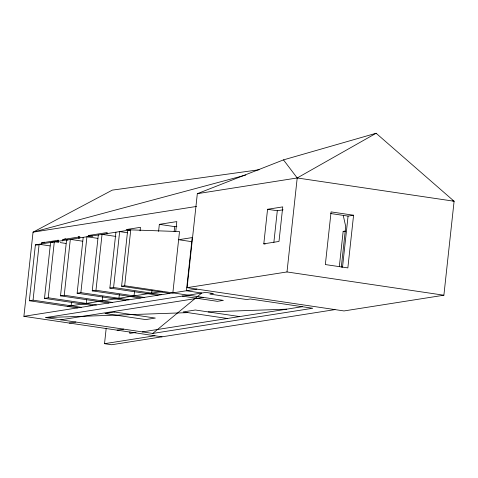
<?xml version="1.0" encoding="UTF-8"?>
<svg xmlns="http://www.w3.org/2000/svg" width="478" height="478" viewBox="0 0 478 478"><rect width="100%" height="100%" fill="white"/><g stroke="black" fill="none" stroke-linecap="round" stroke-linejoin="round"><path stroke-width="0.72" d="M162.03 336.817L23.9 316.328L33.042 232.165L112.282 190.13L259.13 169.744M77.502 307.892L29.325 300.746L35.396 244.861L130.745 229.864L179.507 231.585L172.851 292.889M29.325 300.746L33.06 300.16L39.13 244.276L50.076 245.901M41.461 244.33L41.616 242.872L44.406 242.149M92.672 305.508L44.496 298.362L50.584 242.31L54.319 241.719L58.698 242.37M44.496 298.362L48.23 297.776L54.319 241.719M57.336 241.665L57.497 240.189M58.447 241.659L58.609 240.201L41.616 242.872M62.69 240.99L62.851 239.532L65.641 238.809M108.685 302.986L60.509 295.84L66.579 239.956L68.043 240.171M60.509 295.84L64.243 295.255L70.314 239.37L82.724 241.211M71.12 305.806L71.515 302.198M78.565 238.313L78.727 236.843M79.617 238.325L79.778 236.867L62.851 239.532M125.308 300.369L77.131 293.229L83.202 237.345M77.131 293.229L80.866 292.638L86.936 236.753L97.882 238.379M88.155 236.939L88.311 235.523L107.156 232.559L107 233.969M86.297 303.416L86.691 299.814M140.418 297.997L92.236 290.851L98.313 234.967M92.236 290.851L95.97 290.26L102.041 234.375L115.915 236.437M102.31 300.901L102.782 296.581M158.033 295.225L109.85 288.079L115.921 232.194M334.988 309.601L111.655 344.74L104.527 343.682L106.212 328.123M109.85 288.079L113.585 287.493L119.655 231.603L127.686 232.798M118.926 298.284L119.333 294.579M169.774 293.373L121.597 286.232L127.668 230.348L129.126 230.563M121.597 286.232L124.674 285.748L130.745 229.864M140.054 230.856L140.442 227.325L126.114 229.577L129.765 230.115M129.908 331.947L129.753 333.387L136.027 332.401M134.037 295.906L134.521 291.461M151.651 293.134L151.968 290.248M158.576 231.412L159.341 224.349L176.806 221.601L175.731 231.489M174.141 231.567L174.679 226.626L176.866 226.279M187.113 287.666L197.324 193.68L283.484 159.885L376.114 133.26L454.1 201.232L443.889 295.219L344.005 310.939L187.113 287.666L286.997 271.952L443.889 295.219M263.808 243.834L267.561 209.286L282.743 206.896L278.991 241.444L263.808 243.834L265.2 244.037M273.87 242.34L277.306 210.732L283.09 209.818M286.997 271.952L297.208 177.965L283.484 159.885M339.326 266.599L343.156 231.376L345.236 231.047M341.298 267.226L345.725 226.5L343.276 215.602M342.511 267.286L348.074 216.098L353.577 215.231L347.853 267.901L325.351 264.561L331.075 211.897L353.577 215.231M152.727 333.441L312.731 308.268L250.185 298.989L246.696 299.539L209.932 294.084L213.415 293.54L205.755 292.405L45.757 317.577L152.727 333.441L201.752 293.032L186.414 290.755L192.192 237.584L178.629 239.717L191.774 241.665M197.324 193.68L297.208 177.965L376.114 133.26M245.74 175.062L33.042 232.165L196.53 206.436M67.386 306.392L162.741 291.389M23.9 316.328L196.858 289.112M60.772 319.806L203.204 297.394M69.274 323.056L75.793 322.035M117.134 330.155L123.653 329.133M142.265 331.893L302.269 306.715M104.527 343.682L154.902 335.759M45.757 317.577L187.842 312.624M208.193 311.913L286.621 309.176M35.396 244.861L38.348 244.969M297.208 177.965L454.1 201.232L452.654 200.885M330.651 213.517L348.074 216.098M267.561 209.286L277.306 210.732M343.156 231.376L345.307 231.693M159.341 224.349L174.679 226.626M88.311 235.523L92.69 236.174M78.506 236.915L79.981 237.13M60.162 242.585L66 243.451M50.584 242.31L52.048 242.525M124.674 285.748L223.369 300.381L217.394 301.325L182.214 296.109M113.585 287.493L161.761 294.633M95.97 290.26L144.153 297.406M80.866 292.638L129.042 299.784M239.621 316.573L195.353 310.007L183.158 311.925L227.42 318.491M64.243 295.255L112.42 302.401M48.23 297.776L96.407 304.916M33.06 300.16L81.236 307.306M114.624 312.026L104.981 313.544L145.706 319.585L155.356 318.067L114.624 312.026"/></g></svg>
